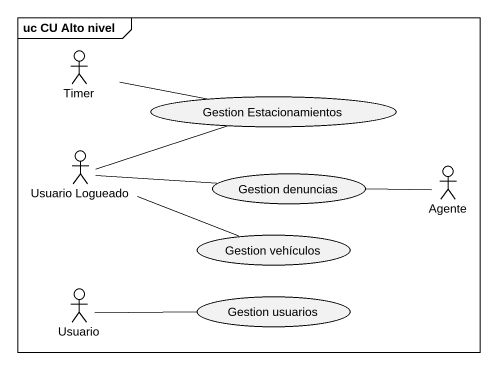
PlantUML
@startuml
mainframe uc CU Alto nivel
actor Timer
usecase "Gestion Estacionamientos" as Gestion_Estacionamientos
actor "Usuario Logueado" as Usuario_Logueado
usecase "Gestion denuncias" as Gestion_denuncias
actor Agente
usecase "Gestion vehículos" as Gestion_vehículos
actor Usuario
usecase "Gestion usuarios" as Gestion_usuarios
Timer -right- Gestion_Estacionamientos
Usuario_Logueado -right- Gestion_Estacionamientos
Usuario_Logueado -right- Gestion_denuncias
Usuario_Logueado -right- Gestion_vehículos
Agente -left- Gestion_denuncias
Usuario -right- Gestion_usuarios
@enduml
